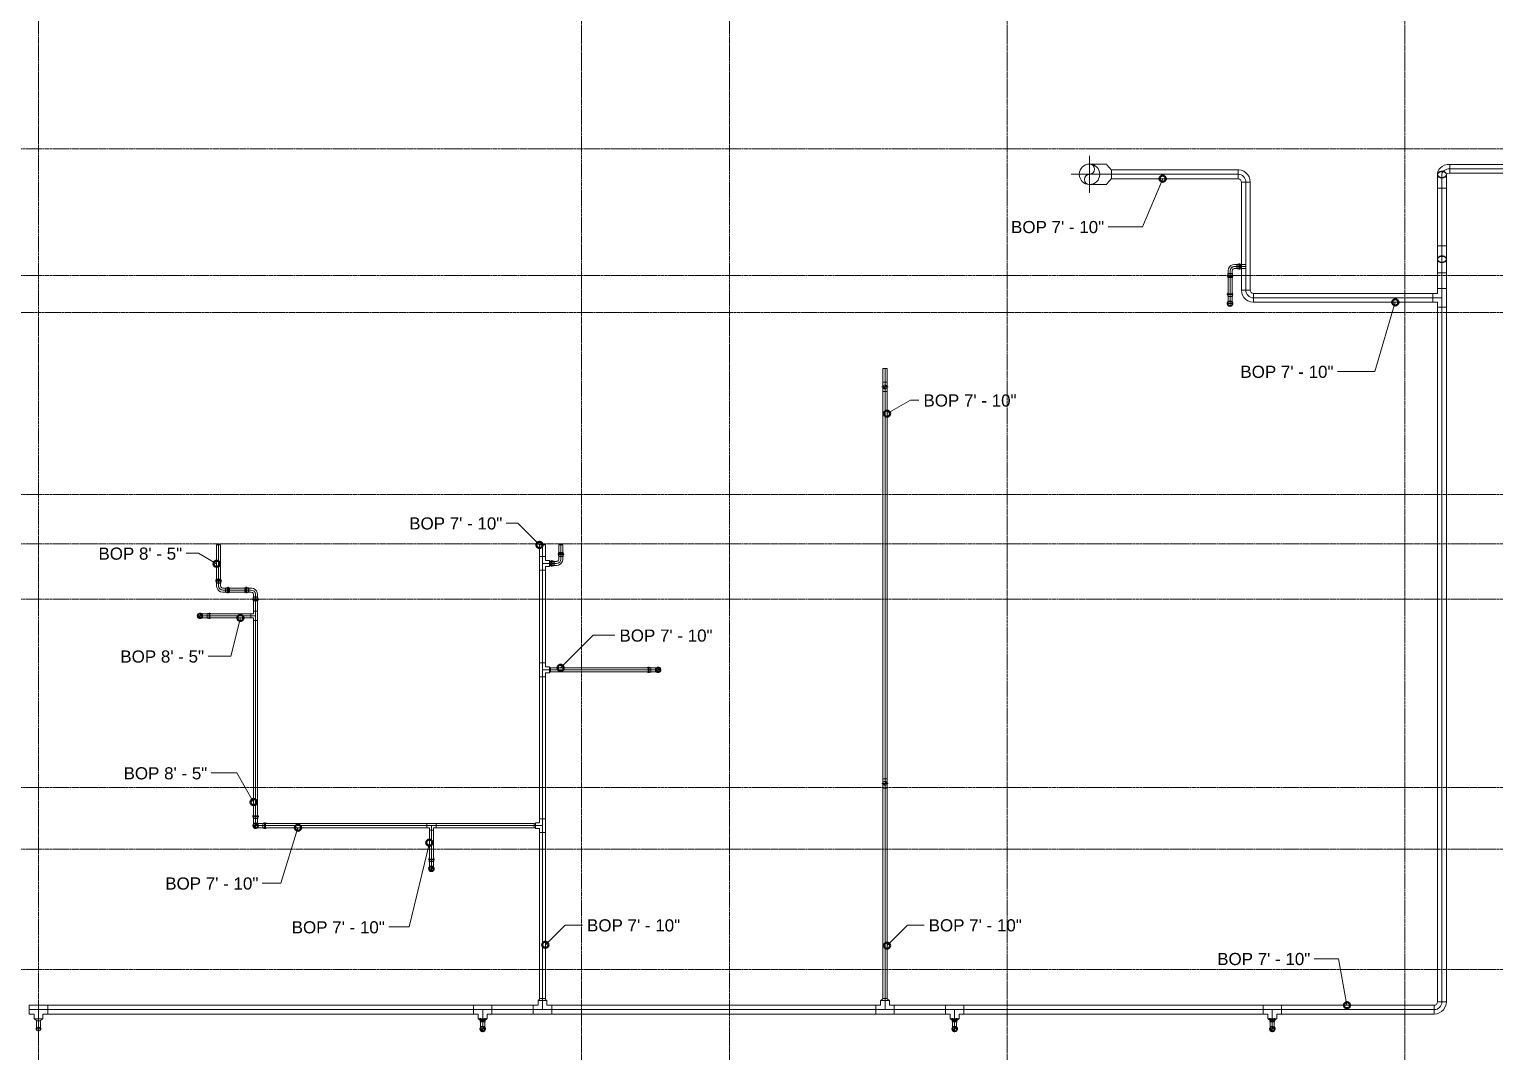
# Model space of a CAD drawing. Header units: inches. Extents: x -3679 to 241, y -496 to 1784.
# Drawn here: x -791 to -315.9, y 312.4 to 643.7 of the extents above; entities that cross this region are included whole.
import ezdxf

# ---------------------------------------------------------------- set-up
doc = ezdxf.new("R2010")
doc.units = ezdxf.units.IN
doc.header["$MEASUREMENT"] = 0
doc.linetypes.add('Grid Line', pattern=[0.875, 0.5, -0.125, 0.125, -0.125])
for name, color, linetype, lineweight in [('G-ANNO-DIMS', 251, 'Continuous', 9), ('P-PIPE', 1, 'Continuous', 9), ('P-PIPE-CNTR', 1, 'Continuous', 9), ('S-GRID', 8, 'Continuous', 9)]:
    doc.layers.add(name, color=color, linetype=linetype, lineweight=lineweight)
doc.styles.add('Arial', font='arial.ttf', dxfattribs={"height": 3.934132})

# ---------------------------------------------------------------- blocks, each defined once
blk = doc.blocks.new('Victaulic-VicPress316-Elbow 90-45deg Style P568_P571 - Standard-V1-FOURTH LEVEL')
at = {"layer": 'P-PIPE'}
for p, q in [((-3.18, 0.77), (-3.52, 0.77)), ((-3.52, 0.77), (-3.52, -0.77)), ((-3.52, -0.77), (-3.52, 0.77)), ((-2.22, 0.66), (-3.52, 0.66)), ((-3.52, -0.66), (-3.52, 0.66)), ((-3.52, 0.66), (-3.52, -0.66)), ((-3.18, -0.77), (-3.18, 0.77)), ((-3.18, 0.77), (-3.18, -0.77)), ((-2.44, 0.77), (-2.89, 0.77)), ((-2.89, -0.77), (-2.89, 0.77)), ((-2.89, 0.77), (-2.89, -0.77)), ((-1.39, 0.66), (-2.33, 0.66)), ((-2.33, 0), (-2.33, 0.66)), ((-2.33, 0.66), (-2.33, 0)), ((-2.22, -0.66), (-2.22, 0.66)), ((-2.22, 0.66), (-2.22, -0.66)), ((-0.77, 3.52), (-0.77, 3.18)), ((0.77, 3.52), (-0.77, 3.52)), ((-0.77, 3.52), (0.77, 3.52)), ((-0.77, 3.18), (0.77, 3.18)), ((0.77, 3.18), (-0.77, 3.18)), ((-0.77, 2.89), (-0.77, 2.44)), ((-0.77, 2.89), (0.77, 2.89)), ((0.77, 2.89), (-0.77, 2.89)), ((-0.66, 3.52), (-0.66, 2.22)), ((-0.66, 3.52), (0.66, 3.52)), ((0.66, 3.52), (-0.66, 3.52)), ((-0.66, 2.33), (-0.66, 1.39)), ((0, 2.33), (-0.66, 2.33)), ((-0.66, 2.33), (0, 2.33)), ((-0.66, 2.22), (0.66, 2.22)), ((0.66, 2.22), (-0.66, 2.22)), ((0, 2.33), (0.66, 2.33)), ((0.66, 2.33), (0, 2.33)), ((0, 1.39), (0, 2.33)), ((0.66, 2.22), (0.66, 3.52)), ((0.66, 1.39), (0.66, 2.33)), ((0.77, 3.18), (0.77, 3.52)), ((0.77, 2.44), (0.77, 2.89)), ((-3.52, -0.66), (-2.22, -0.66)), ((-3.52, -0.77), (-3.18, -0.77)), ((-2.89, -0.77), (-2.44, -0.77)), ((-2.33, 0), (-2.33, -0.66)), ((-2.33, -0.66), (-2.33, 0)), ((-1.39, 0), (-2.33, 0)), ((-2.33, -0.66), (-1.39, -0.66))]:
    blk.add_line(p, q, dxfattribs=at)
at = {"layer": 'P-PIPE', "flags": 128}
for points in [[(-3.18, 0.77), (-3.11, 0.89), (-2.98, 0.9), (-2.89, 0.79), (-2.89, 0.77)], [(-3.18, 0.77), (-3.18, 0.67), (-3.18, 0.42), (-3.18, 0.07), (-3.18, -0.3), (-3.18, -0.6), (-3.18, -0.75), (-3.18, -0.77)], [(-3.18, -0.77), (-3.18, -0.67), (-3.18, -0.42), (-3.18, -0.07), (-3.18, 0.3), (-3.18, 0.6), (-3.18, 0.75), (-3.18, 0.77)], [(-2.89, -0.77), (-2.89, -0.67), (-2.89, -0.42), (-2.89, -0.07), (-2.89, 0.3), (-2.89, 0.6), (-2.89, 0.75), (-2.89, 0.77)], [(-2.89, 0.77), (-2.89, 0.67), (-2.89, 0.42), (-2.89, 0.07), (-2.89, -0.3), (-2.89, -0.6), (-2.89, -0.75), (-2.89, -0.77)], [(-2.44, 0.77), (-2.24, 0.68), (-2.22, 0.66)], [(-0.66, 1.39), (-0.75, 1.04), (-1, 0.77), (-1.35, 0.66), (-1.39, 0.66)], [(-1.39, -0.66), (-0.78, -0.56), (-0.23, -0.29), (0.22, 0.13), (0.53, 0.67), (0.65, 1.27), (0.66, 1.39)], [(-0.77, 2.89), (-0.89, 2.96), (-0.9, 3.1), (-0.79, 3.18), (-0.77, 3.18)], [(0.77, 3.18), (0.67, 3.18), (0.42, 3.18), (0.07, 3.18), (-0.3, 3.18), (-0.6, 3.18), (-0.75, 3.18), (-0.77, 3.18)], [(-0.77, 3.18), (-0.67, 3.18), (-0.42, 3.18), (-0.07, 3.18), (0.3, 3.18), (0.6, 3.18), (0.75, 3.18), (0.77, 3.18)], [(-0.77, 2.89), (-0.67, 2.89), (-0.42, 2.89), (-0.07, 2.89), (0.3, 2.89), (0.6, 2.89), (0.75, 2.89), (0.77, 2.89)], [(0.77, 2.89), (0.67, 2.89), (0.42, 2.89), (0.07, 2.89), (-0.3, 2.89), (-0.6, 2.89), (-0.75, 2.89), (-0.77, 2.89)], [(-0.66, 2.22), (-0.77, 2.41), (-0.77, 2.44)], [(0.77, 2.44), (0.68, 2.24), (0.66, 2.22)], [(0.77, 3.18), (0.89, 3.11), (0.9, 2.98), (0.79, 2.89), (0.77, 2.89)], [(-2.89, -0.77), (-2.96, -0.89), (-3.1, -0.9), (-3.18, -0.79), (-3.18, -0.77)], [(-2.22, -0.66), (-2.41, -0.77), (-2.44, -0.77)]]:
    blk.add_lwpolyline(points, dxfattribs=at)
at = {"layer": 'P-PIPE'}
blk.add_arc((-1.39, 1.39), 1.39, 270, 0, dxfattribs=at)
blk = doc.blocks.new('Victaulic-VicPress316-Elbow 90-45deg Style P568_P571 - Standard-523083-FOURTH LEVEL')
at = {"layer": 'P-PIPE'}
for p, q in [((-3064.18, 1028.04), (-3064.52, 1028.04)), ((-3063.22, 1027.94), (-3064.52, 1027.94)), ((-3064.52, 1027.28), (-3064.52, 1027.28)), ((-3064.52, 1027.28), (-3064.52, 1027.28)), ((-3064.52, 1027.28), (-3064.52, 1027.28)), ((-3064.52, 1027.28), (-3064.52, 1027.28)), ((-3064.52, 1026.62), (-3063.22, 1026.62)), ((-3064.52, 1026.51), (-3064.18, 1026.51)), ((-3064.18, 1027.28), (-3064.18, 1027.28)), ((-3064.18, 1027.28), (-3064.18, 1027.28)), ((-3063.44, 1028.04), (-3063.89, 1028.04)), ((-3063.89, 1027.28), (-3063.89, 1027.28)), ((-3063.89, 1027.28), (-3063.89, 1027.28)), ((-3063.89, 1026.51), (-3063.44, 1026.51)), ((-3062.39, 1027.94), (-3063.33, 1027.94)), ((-3063.33, 1027.94), (-3063.33, 1027.28)), ((-3063.33, 1027.28), (-3063.33, 1027.94)), ((-3063.33, 1027.28), (-3063.33, 1026.62)), ((-3063.33, 1026.62), (-3063.33, 1027.28)), ((-3062.39, 1027.28), (-3063.33, 1027.28)), ((-3063.33, 1026.62), (-3062.39, 1026.62)), ((-3063.22, 1027.28), (-3063.22, 1027.28)), ((-3063.22, 1027.28), (-3063.22, 1027.28)), ((-3062.39, 1027.28), (-3061, 1027.28)), ((-3061, 1027.28), (-3061, 1027.28))]:
    blk.add_line(p, q, dxfattribs=at)
at = {"layer": 'P-PIPE', "flags": 128}
for points in [[(-3064.18, 1028.04), (-3064.11, 1028.17), (-3063.98, 1028.18), (-3063.89, 1028.07), (-3063.89, 1028.04)], [(-3064.18, 1028.04), (-3064.18, 1027.95), (-3064.18, 1027.7), (-3064.18, 1027.34), (-3064.18, 1027.28)], [(-3064.18, 1027.28), (-3064.18, 1027.64), (-3064.18, 1027.92), (-3064.18, 1028.04), (-3064.18, 1028.04)], [(-3064.18, 1026.51), (-3064.18, 1026.6), (-3064.18, 1026.86), (-3064.18, 1027.21), (-3064.18, 1027.28)], [(-3064.18, 1027.28), (-3064.18, 1026.91), (-3064.18, 1026.64), (-3064.18, 1026.51), (-3064.18, 1026.51)], [(-3063.89, 1026.51), (-3063.96, 1026.39), (-3064.1, 1026.38), (-3064.18, 1026.49), (-3064.18, 1026.51)], [(-3063.89, 1028.04), (-3063.89, 1027.95), (-3063.89, 1027.7), (-3063.89, 1027.34), (-3063.89, 1027.28)], [(-3063.89, 1027.28), (-3063.89, 1027.64), (-3063.89, 1027.92), (-3063.89, 1028.04), (-3063.89, 1028.04)], [(-3063.89, 1026.51), (-3063.89, 1026.6), (-3063.89, 1026.86), (-3063.89, 1027.21), (-3063.89, 1027.28)], [(-3063.89, 1027.28), (-3063.89, 1026.91), (-3063.89, 1026.64), (-3063.89, 1026.51), (-3063.89, 1026.51)], [(-3063.44, 1028.04), (-3063.24, 1027.96), (-3063.22, 1027.94)], [(-3063.22, 1026.62), (-3063.41, 1026.51), (-3063.44, 1026.51)], [(-3061, 1027.94), (-3061.09, 1027.94), (-3061.36, 1027.94), (-3061.76, 1027.94), (-3062.25, 1027.94), (-3062.39, 1027.94)], [(-3062.39, 1026.62), (-3061.89, 1026.62), (-3061.46, 1026.62), (-3061.15, 1026.62), (-3061.01, 1026.62), (-3061, 1026.62)], [(-3060.09, 1027.28), (-3060.18, 1027.68), (-3060.44, 1028), (-3060.81, 1028.17), (-3061.22, 1028.16), (-3061.58, 1027.98), (-3061.83, 1027.65), (-3061.91, 1027.28)], [(-3061.91, 1027.28), (-3061.82, 1026.88), (-3061.56, 1026.56), (-3061.19, 1026.39), (-3060.78, 1026.39), (-3060.42, 1026.58), (-3060.17, 1026.91), (-3060.09, 1027.28)], [(-3060.23, 1027.28), (-3060.33, 1027.64), (-3060.58, 1027.92), (-3060.93, 1028.04), (-3061.3, 1027.98), (-3061.6, 1027.75), (-3061.75, 1027.41), (-3061.77, 1027.28)], [(-3061.77, 1027.28), (-3061.67, 1026.91), (-3061.42, 1026.64), (-3061.07, 1026.51), (-3060.7, 1026.57), (-3060.4, 1026.8), (-3060.25, 1027.15), (-3060.23, 1027.28)]]:
    blk.add_lwpolyline(points, dxfattribs=at)
at = {"layer": 'P-PIPE'}
for radius, start, end in [(0.767, 0, 180), (0.766, 0, 180), (0.766, 0, 180), (0.766, 180, 0), (0.767, 180, 0), (0.767, 180, 0), (0.657, 0, 180), (0.657, 0, 180), (0.657, 90, 180), (0.658, 180, 0), (0.658, 180, 0), (0.657, 180, 270), (0.658, 0, 90), (0.658, 270, 0)]:
    blk.add_arc((-3061, 1027.28), radius, start, end, dxfattribs=at)
blk = doc.blocks.new('Victaulic-VicPress316-Elbow 90-45deg Style P568_P571 - Standard-V2-FOURTH LEVEL')
at = {"layer": 'P-PIPE'}
for p, q in [((-3203.05, 732.49), (-3203.05, 732.49)), ((-3203.05, 732.49), (-3203.05, 731.1)), ((-3203.81, 730.05), (-3203.81, 729.6)), ((-3203.81, 729.31), (-3203.81, 728.97)), ((-3203.7, 731.1), (-3203.7, 730.16)), ((-3203.7, 730.27), (-3203.7, 728.97)), ((-3203.05, 730.16), (-3203.7, 730.16)), ((-3203.7, 730.16), (-3203.05, 730.16)), ((-3203.05, 731.1), (-3203.05, 730.16)), ((-3203.05, 730.27), (-3203.05, 730.27)), ((-3203.05, 730.27), (-3203.05, 730.27)), ((-3202.39, 730.16), (-3203.05, 730.16)), ((-3203.05, 730.16), (-3202.39, 730.16)), ((-3203.05, 729.6), (-3203.05, 729.6)), ((-3203.05, 729.6), (-3203.05, 729.6)), ((-3203.05, 729.31), (-3203.05, 729.31)), ((-3203.05, 729.31), (-3203.05, 729.31)), ((-3203.05, 728.97), (-3203.05, 728.97)), ((-3203.05, 728.97), (-3203.05, 728.97)), ((-3203.05, 728.97), (-3203.05, 728.97)), ((-3203.05, 728.97), (-3203.05, 728.97)), ((-3202.39, 730.16), (-3202.39, 731.1)), ((-3202.39, 728.97), (-3202.39, 730.27)), ((-3202.28, 729.6), (-3202.28, 730.05)), ((-3202.28, 728.97), (-3202.28, 729.31))]:
    blk.add_line(p, q, dxfattribs=at)
at = {"layer": 'P-PIPE', "flags": 128}
for points in [[(-3203.05, 733.4), (-3203.45, 733.31), (-3203.76, 733.05), (-3203.94, 732.68), (-3203.93, 732.27), (-3203.75, 731.91), (-3203.42, 731.66), (-3203.05, 731.58)], [(-3203.05, 733.26), (-3203.41, 733.16), (-3203.69, 732.91), (-3203.81, 732.56), (-3203.75, 732.19), (-3203.52, 731.89), (-3203.18, 731.74), (-3203.05, 731.72)], [(-3203.7, 732.49), (-3203.7, 732.4), (-3203.7, 732.13), (-3203.7, 731.73), (-3203.7, 731.24), (-3203.7, 731.1)], [(-3203.05, 731.58), (-3202.65, 731.67), (-3202.33, 731.93), (-3202.15, 732.3), (-3202.16, 732.71), (-3202.35, 733.07), (-3202.67, 733.32), (-3203.05, 733.4)], [(-3203.05, 731.72), (-3202.68, 731.82), (-3202.41, 732.07), (-3202.28, 732.42), (-3202.34, 732.79), (-3202.57, 733.09), (-3202.91, 733.24), (-3203.05, 733.26)], [(-3202.39, 731.1), (-3202.39, 731.6), (-3202.39, 732.03), (-3202.39, 732.34), (-3202.39, 732.48), (-3202.39, 732.49)], [(-3203.81, 729.31), (-3203.93, 729.38), (-3203.94, 729.51), (-3203.83, 729.6), (-3203.81, 729.6)], [(-3203.81, 730.05), (-3203.72, 730.25), (-3203.7, 730.27)], [(-3203.81, 729.6), (-3203.72, 729.6), (-3203.47, 729.6), (-3203.11, 729.6), (-3203.05, 729.6)], [(-3203.05, 729.6), (-3203.41, 729.6), (-3203.69, 729.6), (-3203.81, 729.6), (-3203.81, 729.6)], [(-3203.81, 729.31), (-3203.72, 729.31), (-3203.47, 729.31), (-3203.11, 729.31), (-3203.05, 729.31)], [(-3203.05, 729.31), (-3203.41, 729.31), (-3203.69, 729.31), (-3203.81, 729.31), (-3203.81, 729.31)], [(-3202.28, 729.6), (-3202.37, 729.6), (-3202.62, 729.6), (-3202.98, 729.6), (-3203.05, 729.6)], [(-3203.05, 729.6), (-3202.68, 729.6), (-3202.41, 729.6), (-3202.28, 729.6), (-3202.28, 729.6)], [(-3202.28, 729.31), (-3202.37, 729.31), (-3202.62, 729.31), (-3202.98, 729.31), (-3203.05, 729.31)], [(-3203.05, 729.31), (-3202.68, 729.31), (-3202.41, 729.31), (-3202.28, 729.31), (-3202.28, 729.31)], [(-3202.39, 730.27), (-3202.28, 730.08), (-3202.28, 730.05)], [(-3202.28, 729.6), (-3202.16, 729.53), (-3202.15, 729.39), (-3202.26, 729.31), (-3202.28, 729.31)]]:
    blk.add_lwpolyline(points, dxfattribs=at)
at = {"layer": 'P-PIPE'}
for radius, start, end in [(0.767, 90, 270), (0.767, 90, 270), (0.767, 90, 270), (0.658, 90, 270), (0.658, 90, 270), (0.658, 90, 180), (0.658, 180, 270), (0.766, 270, 90), (0.766, 270, 90), (0.766, 270, 90), (0.658, 270, 90), (0.657, 270, 90), (0.658, 0, 90), (0.658, 270, 0)]:
    blk.add_arc((-3203.05, 732.49), radius, start, end, dxfattribs=at)
blk = doc.blocks.new('Elbow - Welded - Generic - Standard-1127339-FOURTH LEVEL')
at = {"layer": 'P-PIPE'}
for p, q in [((-2.52, -1.44), (-2.52, 1.44)), ((-2.52, 1.44), (-2.52, -1.44)), ((1.44, 2.52), (-1.44, 2.52)), ((-1.44, 2.52), (1.44, 2.52))]:
    blk.add_line(p, q, dxfattribs=at)
at = {"layer": 'P-PIPE', "flags": 128}
for points in [[(-1.44, 2.52), (-1.53, 2.08), (-1.79, 1.72), (-2.18, 1.49), (-2.52, 1.44)], [(-2.52, -1.44), (-1.67, -1.34), (-0.85, -1.07), (-0.12, -0.62), (0.51, -0.03), (0.99, 0.68), (1.3, 1.48), (1.43, 2.33), (1.44, 2.52)]]:
    blk.add_lwpolyline(points, dxfattribs=at)
blk = doc.blocks.new('Elbow - Welded - Generic - Standard-1134765-FOURTH LEVEL')
at = {"layer": 'P-PIPE'}
blk.add_line((-333, 592.27), (-333, 592.27), dxfattribs=at)
blk.add_line((-333, 592.27), (-333, 592.27), dxfattribs=at)
at = {"layer": 'P-PIPE', "flags": 128}
for points in [[(-334.44, 592.27), (-334.44, 593.33), (-334.44, 594.36), (-334.44, 595.33), (-334.44, 596.2), (-334.44, 596.57)], [(-331.56, 596.57), (-331.56, 595.75), (-331.56, 594.83), (-331.56, 593.82), (-331.56, 592.77), (-331.56, 592.27)]]:
    blk.add_lwpolyline(points, dxfattribs=at)
at = {"layer": 'P-PIPE'}
for start_param, end_param in [(1.570796, 4.712389), (4.712389, 7.853982)]:
    blk.add_ellipse((-333, 596.57), major_axis=(1.44, 0), ratio=0.707107, start_param=start_param, end_param=end_param, dxfattribs=at)
blk = doc.blocks.new('Elbow - Welded - Generic - Standard-V13-FOURTH LEVEL')
at = {"layer": 'P-PIPE'}
for p, q in [((-330.48, 599.54), (-330.48, 597.51)), ((-330.48, 597.51), (-330.48, 599.54))]:
    blk.add_line(p, q, dxfattribs=at)
at = {"layer": 'P-PIPE', "flags": 128}
for points in [[(-330.48, 599.96), (-331.34, 599.89), (-332.16, 599.66), (-332.89, 599.31), (-333.51, 598.83), (-333.98, 598.27), (-334.29, 597.63), (-334.43, 596.94), (-334.44, 596.74)], [(-331.57, 596.69), (-331.53, 596.75), (-331.35, 596.88), (-331.04, 597.01), (-330.62, 597.08), (-330.48, 597.09)], [(-331.56, 596.74), (-331.57, 596.69), (-331.57, 596.69)]]:
    blk.add_lwpolyline(points, dxfattribs=at)
at = {"layer": 'P-PIPE'}
for start_param, end_param in [(0, 3.141593), (3.141593, 6.283185)]:
    blk.add_ellipse((-333, 596.74), major_axis=(1.44, 0), ratio=0.707107, start_param=start_param, end_param=end_param, dxfattribs=at)

msp = doc.modelspace()

# ---------------------------------------------------------------- linework, layer by layer
at = {"layer": 'G-ANNO-DIMS'}
for p, q in [((-423.52, 595.31), (-430.12, 579.75)), ((-430.12, 579.75), (-441.24, 579.75)), ((-348.11, 555.26), (-354.71, 532.84)), ((-354.71, 532.84), (-366.88, 532.84)), ((-512.91, 519.17), (-505.32, 523.55)), ((-505.32, 523.55), (-502.59, 523.55)), ((-632.63, 483.69), (-636.36, 483.69)), ((-625.58, 476.64), (-632.63, 483.69)), ((-736.17, 473.9), (-740.15, 473.9)), ((-730.28, 470.5), (-736.17, 473.9)), ((-722.54, 452.98), (-725.69, 440.55)), ((-618.75, 436.79), (-608.21, 447.34)), ((-608.21, 447.34), (-601.15, 447.34)), ((-725.69, 440.55), (-733.05, 440.55)), ((-723.74, 402.71), (-732, 402.71)), ((-718.28, 393.25), (-723.74, 402.71)), ((-703.89, 384.98), (-709.4, 366.98)), ((-661.28, 380.11), (-667.89, 352.79)), ((-709.4, 366.98), (-715.45, 366.98)), ((-667.89, 352.79), (-674.46, 352.79)), ((-623.68, 347.01), (-617.27, 353.41)), ((-617.27, 353.41), (-611.66, 353.41)), ((-512.91, 346.78), (-506.25, 353.43)), ((-506.25, 353.43), (-500.9, 353.43)), ((-366.54, 342.51), (-374.4, 342.51)), ((-363.82, 327.44), (-366.54, 342.51))]:
    msp.add_line(p, q, dxfattribs=at)
at = {"layer": 'G-ANNO-DIMS', "lineweight": 50}
for centre in [(-423.52, 595.31), (-348.11, 555.26), (-512.91, 519.17), (-625.58, 476.64), (-730.28, 470.5), (-722.54, 452.98), (-618.75, 436.79), (-718.28, 393.25), (-703.89, 384.98), (-661.28, 380.11), (-623.68, 347.01), (-512.91, 346.78), (-363.82, 327.44)]:
    msp.add_circle(centre, 1, dxfattribs=at)
at = {"layer": 'P-PIPE'}
for p, q in [((-441.62, 600.06), (-447.25, 600.06)), ((-440.09, 598.06), (-441.62, 599.81)), ((-281.52, 599.96), (-330.48, 599.96)), ((-330.48, 599.96), (-330.48, 597.09)), ((-441.62, 593.69), (-440.09, 595.44)), ((-399.09, 598.19), (-440.09, 598.19)), ((-440.09, 595.31), (-440.09, 598.19)), ((-440.09, 595.31), (-399.09, 595.31)), ((-399.09, 595.31), (-399.09, 598.19)), ((-398.01, 594.23), (-398.01, 559.22)), ((-398.01, 594.23), (-395.14, 594.23)), ((-395.14, 559.22), (-395.14, 594.23)), ((-334.44, 596.74), (-334.44, 596.57)), ((-331.56, 596.57), (-331.56, 596.74)), ((-330.48, 597.09), (-281.52, 597.09)), ((-447.25, 593.44), (-441.62, 593.44)), ((-334.44, 592.27), (-334.44, 573.6)), ((-331.56, 592.27), (-334.44, 592.27)), ((-331.56, 573.6), (-331.56, 592.27)), ((-331.56, 573.6), (-334.44, 573.6)), ((-396.57, 567.51), (-399.36, 567.51)), ((-399.36, 566.19), (-399.36, 567.51)), ((-399.36, 566.19), (-396.57, 566.19)), ((-334.44, 569.3), (-334.44, 569.13)), ((-331.56, 569.13), (-331.56, 569.3)), ((-402.34, 564.52), (-402.34, 557.18)), ((-401.03, 564.52), (-402.34, 564.52)), ((-401.03, 557.18), (-401.03, 564.52)), ((-334.44, 564.83), (-334.44, 559.69)), ((-331.56, 564.83), (-334.44, 564.83)), ((-331.56, 559.69), (-331.56, 564.83)), ((-401.03, 557.18), (-402.34, 557.18)), ((-398.01, 559.22), (-395.14, 559.22)), ((-335.99, 558.13), (-394.06, 558.13)), ((-394.06, 555.26), (-394.06, 558.13)), ((-335.99, 555.26), (-335.99, 558.13)), ((-334.44, 558.13), (-335.99, 558.13)), ((-335.99, 558.13), (-335.99, 555.26)), ((-335.99, 555.26), (-335.99, 558.13)), ((-334.44, 559.69), (-334.44, 558.13)), ((-334.44, 559.69), (-331.56, 559.69)), ((-331.56, 559.69), (-334.44, 559.69)), ((-331.56, 559.69), (-334.44, 559.69)), ((-331.56, 553.7), (-331.56, 559.69)), ((-394.06, 555.26), (-335.99, 555.26)), ((-335.99, 555.26), (-334.44, 555.26)), ((-334.44, 555.26), (-334.44, 553.7)), ((-334.44, 553.7), (-331.56, 553.7)), ((-331.56, 553.7), (-334.44, 553.7)), ((-334.44, 553.7), (-334.44, 328.52)), ((-331.56, 553.7), (-334.44, 553.7)), ((-331.56, 328.52), (-331.56, 553.7)), ((-514.22, 533.84), (-514.22, 529.34)), ((-514.22, 533.84), (-512.91, 533.84)), ((-512.91, 529.34), (-512.91, 533.84)), ((-514.22, 529.34), (-514.22, 526.35)), ((-514.22, 529.34), (-512.91, 529.34)), ((-512.91, 526.35), (-512.91, 529.34)), ((-514.22, 526.35), (-514.22, 400.82)), ((-514.22, 526.35), (-512.91, 526.35)), ((-512.91, 400.82), (-512.91, 526.35)), ((-730.28, 476.64), (-730.28, 464.33)), ((-728.97, 476.64), (-730.28, 476.64)), ((-728.97, 464.33), (-728.97, 476.64)), ((-625.58, 476.64), (-625.58, 472.88)), ((-623.68, 476.64), (-625.58, 476.64)), ((-623.68, 472.88), (-623.68, 476.64)), ((-619.28, 476.64), (-619.28, 472.97)), ((-617.97, 476.64), (-619.28, 476.64)), ((-617.97, 472.97), (-617.97, 476.64)), ((-625.58, 472.88), (-625.58, 468.39)), ((-623.67, 472.88), (-625.58, 472.88)), ((-625.58, 472.88), (-623.67, 472.88)), ((-623.68, 472.88), (-625.58, 472.88)), ((-623.67, 471.59), (-623.67, 472.88)), ((-622.38, 471.59), (-623.67, 471.59)), ((-622.38, 471.59), (-622.38, 469.68)), ((-622.38, 469.68), (-622.38, 471.59)), ((-621.97, 471.2), (-622.38, 471.45)), ((-620.95, 471.29), (-621.97, 471.29)), ((-621.97, 471.29), (-621.97, 469.98)), ((-620.95, 471.29), (-620.95, 469.98)), ((-617.97, 472.97), (-619.28, 472.97)), ((-623.67, 468.39), (-625.58, 468.39)), ((-625.58, 468.39), (-623.67, 468.39)), ((-625.58, 468.39), (-625.58, 438.38)), ((-623.68, 468.39), (-625.58, 468.39)), ((-623.67, 468.39), (-623.67, 469.68)), ((-623.67, 469.68), (-622.38, 469.68)), ((-623.68, 438.38), (-623.68, 468.39)), ((-622.38, 469.82), (-621.97, 470.07)), ((-621.97, 469.98), (-620.95, 469.98)), ((-728.97, 464.33), (-730.28, 464.33)), ((-719.95, 462.66), (-727.3, 462.66)), ((-727.3, 461.35), (-727.3, 462.66)), ((-727.3, 461.35), (-719.95, 461.35)), ((-719.95, 461.35), (-719.95, 462.66)), ((-718.28, 459.67), (-718.28, 455.13)), ((-718.28, 459.67), (-716.97, 459.67)), ((-716.97, 455.13), (-716.97, 459.67)), ((-719.12, 454.29), (-733.3, 454.29)), ((-733.3, 452.98), (-733.3, 454.29)), ((-733.3, 452.98), (-719.12, 452.98)), ((-719.12, 452.98), (-719.12, 454.29)), ((-718.28, 454.29), (-719.12, 454.29)), ((-719.12, 452.98), (-719.12, 454.29)), ((-719.12, 454.29), (-719.12, 452.98)), ((-719.12, 452.98), (-718.28, 452.98)), ((-718.28, 455.13), (-718.28, 454.29)), ((-718.28, 455.13), (-716.97, 455.13)), ((-716.97, 455.13), (-718.28, 455.13)), ((-718.28, 455.13), (-716.97, 455.13)), ((-718.28, 452.98), (-718.28, 452.14)), ((-718.28, 452.14), (-718.28, 387.97)), ((-718.28, 452.14), (-716.97, 452.14)), ((-718.28, 452.14), (-716.97, 452.14)), ((-716.97, 452.14), (-718.28, 452.14)), ((-716.97, 452.14), (-716.97, 455.13)), ((-716.97, 387.97), (-716.97, 452.14)), ((-625.58, 438.38), (-625.58, 433.89)), ((-623.67, 438.38), (-625.58, 438.38)), ((-625.58, 438.38), (-623.67, 438.38)), ((-623.68, 438.38), (-625.58, 438.38)), ((-623.67, 437.09), (-623.67, 438.38)), ((-623.67, 433.89), (-625.58, 433.89)), ((-625.58, 433.89), (-623.67, 433.89)), ((-625.58, 433.89), (-625.58, 387.88)), ((-623.68, 433.89), (-625.58, 433.89)), ((-623.68, 387.88), (-623.68, 433.89)), ((-622.38, 437.09), (-623.67, 437.09)), ((-623.67, 433.89), (-623.67, 435.18)), ((-623.67, 435.18), (-622.38, 435.18)), ((-622.38, 437.09), (-622.38, 435.18)), ((-622.38, 435.18), (-622.38, 437.09)), ((-621.97, 436.7), (-622.38, 436.95)), ((-622.38, 435.32), (-621.97, 435.57)), ((-589.45, 436.79), (-621.97, 436.79)), ((-621.97, 435.48), (-621.97, 436.79)), ((-621.97, 435.48), (-589.45, 435.48)), ((-589.45, 435.48), (-589.45, 436.79)), ((-514.22, 400.82), (-514.22, 397.83)), ((-514.22, 400.82), (-512.91, 400.82)), ((-512.91, 397.83), (-512.91, 400.82)), ((-514.22, 397.83), (-514.22, 329.65)), ((-514.22, 397.83), (-512.91, 397.83)), ((-512.91, 329.65), (-512.91, 397.83)), ((-718.28, 387.97), (-716.97, 387.97)), ((-662.12, 386.29), (-715.3, 386.29)), ((-715.3, 384.98), (-715.3, 386.29)), ((-715.3, 384.98), (-662.12, 384.98)), ((-659.13, 386.29), (-662.12, 386.29)), ((-662.12, 384.98), (-662.12, 386.29)), ((-662.12, 386.29), (-662.12, 384.98)), ((-662.12, 384.98), (-662.12, 386.29)), ((-662.12, 384.98), (-661.28, 384.98)), ((-661.28, 384.98), (-661.28, 384.14)), ((-659.97, 384.98), (-659.13, 384.98)), ((-659.97, 384.14), (-659.97, 384.98)), ((-627.28, 386.29), (-659.13, 386.29)), ((-659.13, 384.98), (-659.13, 386.29)), ((-659.13, 384.98), (-659.13, 386.29)), ((-659.13, 386.29), (-659.13, 384.98)), ((-659.13, 384.98), (-627.28, 384.98)), ((-626.87, 386.45), (-627.28, 386.2)), ((-627.28, 384.98), (-627.28, 386.29)), ((-627.28, 385.07), (-626.87, 384.82)), ((-625.58, 386.59), (-626.87, 386.59)), ((-626.87, 386.59), (-626.87, 384.68)), ((-626.87, 384.68), (-626.87, 386.59)), ((-625.58, 387.88), (-625.58, 386.59)), ((-625.58, 387.88), (-623.67, 387.88)), ((-623.67, 387.88), (-625.58, 387.88)), ((-623.68, 387.88), (-625.58, 387.88)), ((-623.67, 383.39), (-623.67, 387.88)), ((-661.28, 384.14), (-661.28, 373.97)), ((-659.97, 384.14), (-661.28, 384.14)), ((-659.97, 384.14), (-661.28, 384.14)), ((-661.28, 384.14), (-659.97, 384.14)), ((-659.97, 373.97), (-659.97, 384.14)), ((-626.87, 384.68), (-625.58, 384.68)), ((-625.58, 384.68), (-625.58, 383.39)), ((-625.58, 383.39), (-623.67, 383.39)), ((-623.67, 383.39), (-625.58, 383.39)), ((-625.58, 383.39), (-625.58, 329.65)), ((-623.68, 383.39), (-625.58, 383.39)), ((-623.68, 329.65), (-623.68, 383.39)), ((-659.97, 373.97), (-661.28, 373.97)), ((-626.06, 328.99), (-626.06, 327.44)), ((-623.19, 328.99), (-626.06, 328.99)), ((-626.06, 328.99), (-623.19, 328.99)), ((-625.44, 329.65), (-625.94, 328.99)), ((-623.68, 329.65), (-625.58, 329.65)), ((-623.31, 328.99), (-623.81, 329.65)), ((-623.19, 327.44), (-623.19, 328.99)), ((-515, 328.99), (-515, 327.44)), ((-512.13, 328.99), (-515, 328.99)), ((-515, 328.99), (-512.13, 328.99)), ((-514.12, 329.65), (-514.88, 328.99)), ((-514.22, 329.65), (-512.91, 329.65)), ((-512.25, 328.99), (-513, 329.65)), ((-512.13, 327.44), (-512.13, 328.99)), ((-331.56, 328.52), (-334.44, 328.52)), ((-785.01, 327.44), (-790.99, 327.44)), ((-790.99, 324.56), (-790.99, 327.44)), ((-790.99, 327.44), (-790.99, 324.56)), ((-790.99, 324.56), (-789.44, 324.56)), ((-789.44, 324.56), (-789.44, 323.01)), ((-786.56, 324.56), (-785.01, 324.56)), ((-786.56, 323.01), (-786.56, 324.56)), ((-646.99, 327.44), (-785.01, 327.44)), ((-785.01, 324.56), (-785.01, 327.44)), ((-785.01, 324.56), (-785.01, 327.44)), ((-785.01, 327.44), (-785.01, 324.56)), ((-785.01, 324.56), (-646.99, 324.56)), ((-641.01, 327.44), (-646.99, 327.44)), ((-646.99, 324.56), (-646.99, 327.44)), ((-646.99, 327.44), (-646.99, 324.56)), ((-646.99, 324.56), (-646.99, 327.44)), ((-646.99, 324.56), (-645.44, 324.56)), ((-645.44, 324.56), (-645.44, 323.01)), ((-642.56, 324.56), (-641.01, 324.56)), ((-642.56, 323.01), (-642.56, 324.56)), ((-627.62, 327.44), (-641.01, 327.44)), ((-641.01, 324.56), (-641.01, 327.44)), ((-641.01, 324.56), (-641.01, 327.44)), ((-641.01, 327.44), (-641.01, 324.56)), ((-641.01, 324.56), (-627.62, 324.56)), ((-626.06, 327.44), (-627.62, 327.44)), ((-627.62, 327.44), (-627.62, 324.56)), ((-627.62, 324.56), (-627.62, 327.44)), ((-627.62, 324.56), (-627.62, 327.44)), ((-627.62, 324.56), (-621.63, 324.56)), ((-621.63, 327.44), (-623.19, 327.44)), ((-516.55, 327.44), (-621.63, 327.44)), ((-621.63, 324.56), (-621.63, 327.44)), ((-621.63, 327.44), (-621.63, 324.56)), ((-621.63, 324.56), (-621.63, 327.44)), ((-621.63, 324.56), (-516.55, 324.56)), ((-515, 327.44), (-516.55, 327.44)), ((-516.55, 327.44), (-516.55, 324.56)), ((-516.55, 324.56), (-516.55, 327.44)), ((-516.55, 324.56), (-516.55, 327.44)), ((-516.55, 324.56), (-510.57, 324.56)), ((-510.57, 327.44), (-512.13, 327.44)), ((-493.98, 327.44), (-510.57, 327.44)), ((-510.57, 324.56), (-510.57, 327.44)), ((-510.57, 327.44), (-510.57, 324.56)), ((-510.57, 324.56), (-510.57, 327.44)), ((-510.57, 324.56), (-493.98, 324.56)), ((-488, 327.44), (-493.98, 327.44)), ((-493.98, 324.56), (-493.98, 327.44)), ((-493.98, 327.44), (-493.98, 324.56)), ((-493.98, 324.56), (-493.98, 327.44)), ((-493.98, 324.56), (-492.43, 324.56)), ((-492.43, 324.56), (-492.43, 323.01)), ((-489.56, 324.56), (-488, 324.56)), ((-489.56, 323.01), (-489.56, 324.56)), ((-488, 324.56), (-488, 327.44)), ((-488, 327.44), (-488, 324.56)), ((-390.99, 327.44), (-488, 327.44)), ((-488, 324.56), (-488, 327.44)), ((-488, 324.56), (-390.99, 324.56)), ((-385.01, 327.44), (-390.99, 327.44)), ((-390.99, 324.56), (-390.99, 327.44)), ((-390.99, 327.44), (-390.99, 324.56)), ((-390.99, 324.56), (-390.99, 327.44)), ((-390.99, 324.56), (-389.44, 324.56)), ((-389.44, 324.56), (-389.44, 323.01)), ((-386.56, 324.56), (-385.01, 324.56)), ((-386.56, 323.01), (-386.56, 324.56)), ((-335.52, 327.44), (-385.01, 327.44)), ((-385.01, 324.56), (-385.01, 327.44)), ((-385.01, 324.56), (-385.01, 327.44)), ((-385.01, 327.44), (-385.01, 324.56)), ((-385.01, 324.56), (-335.52, 324.56)), ((-335.52, 324.56), (-335.52, 327.44)), ((-786.56, 323.01), (-789.44, 323.01)), ((-789.44, 323.01), (-786.56, 323.01)), ((-789.31, 323.01), (-788.56, 322.35)), ((-788.66, 322.35), (-788.66, 319.74)), ((-788.66, 322.35), (-787.34, 322.35)), ((-788.66, 319.74), (-787.34, 319.74)), ((-787.44, 322.35), (-786.69, 323.01)), ((-787.34, 319.74), (-787.34, 322.35)), ((-642.56, 323.01), (-645.44, 323.01)), ((-645.44, 323.01), (-642.56, 323.01)), ((-645.31, 323.01), (-644.56, 322.35)), ((-644.66, 322.35), (-644.66, 322.07)), ((-643.34, 322.35), (-644.66, 322.35)), ((-643.34, 322.07), (-644.66, 322.07)), ((-643.44, 322.35), (-642.69, 323.01)), ((-643.34, 322.07), (-643.34, 322.35)), ((-489.56, 323.01), (-492.43, 323.01)), ((-492.43, 323.01), (-489.56, 323.01)), ((-492.3, 323.01), (-491.55, 322.35)), ((-491.65, 322.35), (-491.65, 322.07)), ((-490.33, 322.35), (-491.65, 322.35)), ((-490.33, 322.07), (-491.65, 322.07)), ((-490.43, 322.35), (-489.68, 323.01)), ((-490.33, 322.07), (-490.33, 322.35)), ((-386.56, 323.01), (-389.44, 323.01)), ((-389.44, 323.01), (-386.56, 323.01)), ((-389.31, 323.01), (-388.56, 322.35)), ((-388.66, 322.35), (-388.66, 322.07)), ((-387.34, 322.35), (-388.66, 322.35)), ((-387.34, 322.07), (-388.66, 322.07)), ((-387.44, 322.35), (-386.69, 323.01)), ((-387.34, 322.07), (-387.34, 322.35))]:
    msp.add_line(p, q, dxfattribs=at)
for centre, radius, start, end in [((-447.25, 596.75), 3.31, 0, 180), ((-447.25, 596.75), 3.31, 0, 180), ((-447.25, 596.75), 3.31, 0, 180), ((-447.25, 596.75), 3.31, 0, 180), ((-447.25, 596.75), 3.31, 0, 180), ((-447.25, 596.75), 3.31, 0, 180), ((-447.25, 596.75), 3.31, 0, 180), ((-447.25, 598.41), 1.66, 270, 90), ((-447.25, 598.41), 1.66, 270, 90), ((-447.25, 596.75), 3.31, 180, 0), ((-447.25, 596.75), 3.31, 180, 0), ((-447.25, 596.75), 3.31, 180, 0), ((-447.25, 596.75), 3.31, 180, 0), ((-447.25, 596.75), 3.31, 180, 0), ((-447.25, 596.75), 3.31, 180, 0), ((-447.25, 596.75), 3.31, 180, 0), ((-447.25, 595.09), 1.66, 90, 270), ((-447.25, 595.09), 1.66, 90, 270), ((-401.69, 554.85), 0.658, 0, 180), ((-401.69, 554.85), 0.657, 180, 0), ((-513.56, 527.84), 0.658, 0, 180), ((-513.56, 527.84), 0.657, 90, 270), ((-513.56, 527.84), 0.658, 180, 0), ((-513.56, 527.51), 0.329, 90, 270), ((-513.56, 528.17), 0.329, 270, 90), ((-513.56, 527.84), 0.657, 270, 90), ((-735.62, 453.64), 0.657, 0, 180), ((-735.62, 453.64), 0.658, 180, 0), ((-735.62, 453.31), 0.329, 90, 270), ((-735.62, 453.96), 0.329, 270, 90), ((-587.12, 436.14), 0.657, 0, 180), ((-587.12, 436.14), 0.658, 180, 0), ((-587.12, 435.81), 0.329, 90, 270), ((-587.12, 436.46), 0.329, 270, 90), ((-513.56, 399.32), 0.658, 0, 180), ((-513.56, 399.32), 0.657, 90, 270), ((-513.56, 399.32), 0.658, 180, 0), ((-513.56, 398.99), 0.329, 90, 270), ((-513.56, 399.65), 0.329, 270, 90), ((-513.56, 399.32), 0.657, 270, 90), ((-717.63, 385.64), 0.657, 0, 180), ((-717.63, 385.64), 0.658, 180, 0), ((-717.63, 385.31), 0.329, 90, 270), ((-717.63, 385.96), 0.329, 270, 90), ((-660.62, 371.64), 0.658, 0, 180), ((-660.62, 371.64), 0.658, 180, 0), ((-660.62, 371.31), 0.329, 90, 270), ((-660.62, 371.96), 0.329, 270, 90), ((-788, 319.74), 0.658, 0, 180), ((-788, 319.74), 0.658, 180, 0), ((-644, 319.74), 0.657, 0, 180), ((-644, 319.74), 0.658, 180, 0), ((-644, 319.41), 0.329, 90, 270), ((-644, 320.07), 0.329, 270, 90), ((-490.99, 319.74), 0.658, 0, 180), ((-490.99, 319.74), 0.657, 180, 0), ((-490.99, 319.41), 0.329, 90, 270), ((-490.99, 320.07), 0.329, 270, 90), ((-388, 319.74), 0.657, 0, 180), ((-388, 319.74), 0.658, 180, 0), ((-388, 319.41), 0.329, 90, 270), ((-388, 320.07), 0.329, 270, 90)]:
    msp.add_arc(centre, radius, start, end, dxfattribs=at)
for centre, start_param, end_param in [((-333, 596.74), 1.570796, 3.141593), ((-333, 596.57), 1.570796, 3.141593), ((-333, 596.74), 3.141593, 4.712389), ((-333, 596.57), 3.141593, 4.712389), ((-333, 596.74), 0, 1.570796), ((-333, 596.57), 0, 1.570796), ((-333, 596.74), 4.712389, 6.283185), ((-333, 596.57), 4.712389, 6.283185), ((-333, 569.3), 1.570796, 3.141593), ((-333, 569.13), 1.570796, 3.141593), ((-333, 569.3), 0, 1.570796), ((-333, 569.13), 0, 1.570796), ((-333, 569.3), 3.141593, 4.712389), ((-333, 569.13), 3.141593, 4.712389), ((-333, 569.3), 4.712389, 6.283185), ((-333, 569.13), 4.712389, 6.283185)]:
    msp.add_ellipse(centre, major_axis=(1.44, 0), ratio=0.707107, start_param=start_param, end_param=end_param, dxfattribs=at)
at = {"layer": 'P-PIPE-CNTR'}
for p, q in [((-447.25, 590.75), (-447.25, 602.75)), ((-447.25, 590.75), (-447.25, 602.75)), ((-447.25, 590.75), (-447.25, 602.75)), ((-447.25, 590.75), (-447.25, 602.75)), ((-447.25, 590.75), (-447.25, 602.75)), ((-453.25, 596.75), (-441.25, 596.75)), ((-453.25, 596.75), (-441.25, 596.75)), ((-453.25, 596.75), (-441.25, 596.75)), ((-453.25, 596.75), (-441.25, 596.75)), ((-453.25, 596.75), (-441.25, 596.75)), ((-447.25, 596.75), (-447.25, 596.75)), ((-447.25, 596.75), (-447.25, 596.75)), ((-441.62, 596.75), (-447.25, 596.75)), ((-447.25, 596.75), (-447.25, 596.75)), ((-441.62, 596.75), (-440.09, 596.75)), ((-440.09, 596.75), (-399.09, 596.75)), ((-440.09, 596.75), (-399.09, 596.75)), ((-396.57, 594.23), (-396.57, 559.22)), ((-396.57, 594.23), (-396.57, 559.22)), ((-333, 596.57), (-333, 596.74)), ((-333, 596.57), (-333, 596.74)), ((-333, 592.27), (-333, 596.57)), ((-281.52, 598.52), (-330.48, 598.52)), ((-281.52, 598.52), (-330.48, 598.52)), ((-333, 573.6), (-333, 592.27)), ((-333, 573.6), (-333, 592.27)), ((-333, 573.6), (-333, 569.3)), ((-401.69, 565.46), (-401.69, 564.52)), ((-401.69, 565.46), (-401.69, 563.33)), ((-399.36, 566.85), (-400.29, 566.85)), ((-399.36, 566.85), (-396.57, 566.85)), ((-399.36, 566.85), (-396.57, 566.85)), ((-333, 569.13), (-333, 569.3)), ((-333, 569.13), (-333, 569.3)), ((-333, 564.83), (-333, 569.13)), ((-401.69, 557.18), (-401.69, 564.52)), ((-401.69, 557.18), (-401.69, 564.52)), ((-333, 559.69), (-333, 564.83)), ((-333, 559.69), (-333, 564.83)), ((-401.69, 557.18), (-401.69, 556.24)), ((-401.69, 556.24), (-401.69, 554.85)), ((-394.06, 556.7), (-335.99, 556.7)), ((-394.06, 556.7), (-335.99, 556.7)), ((-335.99, 556.7), (-333, 556.7)), ((-333, 559.69), (-333, 553.7)), ((-402.69, 554.85), (-400.69, 554.85)), ((-401.69, 553.85), (-401.69, 555.85)), ((-333, 328.52), (-333, 553.7)), ((-333, 328.52), (-333, 553.7)), ((-513.56, 533.84), (-513.56, 529.34)), ((-513.56, 533.84), (-513.56, 529.34)), ((-514.56, 527.84), (-512.56, 527.84)), ((-513.56, 526.35), (-513.56, 529.34)), ((-513.56, 526.84), (-513.56, 528.84)), ((-513.56, 526.35), (-513.56, 400.82)), ((-513.56, 526.35), (-513.56, 400.82)), ((-729.63, 464.33), (-729.63, 476.64)), ((-729.63, 464.33), (-729.63, 476.64)), ((-624.62, 472.88), (-624.62, 476.64)), ((-624.62, 472.88), (-624.62, 476.64)), ((-618.63, 472.97), (-618.63, 476.64)), ((-618.63, 472.97), (-618.63, 476.64)), ((-624.62, 472.88), (-624.62, 468.39)), ((-622.38, 470.64), (-624.62, 470.64)), ((-622.38, 470.64), (-621.97, 470.64)), ((-620.95, 470.64), (-621.97, 470.64)), ((-620.95, 470.64), (-621.97, 470.64)), ((-620.95, 470.64), (-620.02, 470.64)), ((-618.63, 472.03), (-618.63, 474.16)), ((-618.63, 472.03), (-618.63, 472.97)), ((-624.62, 438.38), (-624.62, 468.39)), ((-624.62, 438.38), (-624.62, 468.39)), ((-729.63, 464.33), (-729.63, 463.4)), ((-728.23, 462), (-727.3, 462)), ((-728.23, 462), (-726.11, 462)), ((-727.3, 462), (-719.95, 462)), ((-727.3, 462), (-719.95, 462)), ((-719.02, 462), (-721.15, 462)), ((-719.02, 462), (-719.95, 462)), ((-717.63, 459.67), (-717.63, 460.61)), ((-717.63, 459.67), (-717.63, 455.13)), ((-717.63, 459.67), (-717.63, 455.13)), ((-736.62, 453.64), (-734.62, 453.64)), ((-735.62, 452.64), (-735.62, 454.64)), ((-735.62, 453.64), (-734.23, 453.64)), ((-734.23, 453.64), (-733.3, 453.64)), ((-734.23, 453.64), (-732.1, 453.64)), ((-733.3, 453.64), (-719.12, 453.64)), ((-733.3, 453.64), (-719.12, 453.64)), ((-719.12, 453.64), (-717.63, 453.64)), ((-717.63, 452.14), (-717.63, 455.13)), ((-717.63, 452.14), (-717.63, 387.97)), ((-717.63, 452.14), (-717.63, 387.97)), ((-624.62, 438.38), (-624.62, 433.89)), ((-587.12, 435.14), (-587.12, 437.14)), ((-622.38, 436.14), (-624.62, 436.14)), ((-624.62, 387.88), (-624.62, 433.89)), ((-624.62, 387.88), (-624.62, 433.89)), ((-622.38, 436.14), (-621.97, 436.14)), ((-621.97, 436.14), (-589.45, 436.14)), ((-621.97, 436.14), (-589.45, 436.14)), ((-589.45, 436.14), (-588.52, 436.14)), ((-588.52, 436.14), (-587.12, 436.14)), ((-588.12, 436.14), (-586.12, 436.14)), ((-514.56, 399.32), (-512.56, 399.32)), ((-513.56, 397.83), (-513.56, 400.82)), ((-513.56, 398.32), (-513.56, 400.32)), ((-513.56, 397.83), (-513.56, 329.65)), ((-513.56, 397.83), (-513.56, 329.65)), ((-718.62, 385.64), (-716.62, 385.64)), ((-717.63, 387.97), (-717.63, 387.03)), ((-717.63, 387.03), (-717.63, 385.64)), ((-717.63, 384.64), (-717.63, 386.64)), ((-717.63, 385.64), (-716.23, 385.64)), ((-716.23, 385.64), (-715.3, 385.64)), ((-716.23, 385.64), (-714.1, 385.64)), ((-715.3, 385.64), (-662.12, 385.64)), ((-715.3, 385.64), (-662.12, 385.64)), ((-659.13, 385.64), (-662.12, 385.64)), ((-660.62, 384.14), (-660.62, 385.64)), ((-659.13, 385.64), (-627.28, 385.64)), ((-659.13, 385.64), (-627.28, 385.64)), ((-626.87, 385.64), (-627.28, 385.64)), ((-626.87, 385.64), (-624.62, 385.64)), ((-624.62, 387.88), (-624.62, 383.39)), ((-660.62, 373.97), (-660.62, 384.14)), ((-660.62, 373.97), (-660.62, 384.14)), ((-624.62, 329.65), (-624.62, 383.39)), ((-624.62, 329.65), (-624.62, 383.39)), ((-661.62, 371.64), (-659.62, 371.64)), ((-660.62, 373.03), (-660.62, 375.16)), ((-660.62, 373.03), (-660.62, 373.97)), ((-660.62, 371.64), (-660.62, 373.03)), ((-660.62, 370.64), (-660.62, 372.64)), ((-624.62, 328.99), (-624.62, 329.65)), ((-624.62, 328.99), (-624.62, 326)), ((-513.56, 328.99), (-513.56, 329.65)), ((-513.56, 328.99), (-513.56, 326)), ((-785.01, 326), (-790.99, 326)), ((-788, 323.01), (-788, 326)), ((-785.01, 326), (-646.99, 326)), ((-785.01, 326), (-646.99, 326)), ((-641.01, 326), (-646.99, 326)), ((-644, 323.01), (-644, 326)), ((-644, 321.14), (-644, 323.26)), ((-641.01, 326), (-627.62, 326)), ((-641.01, 326), (-627.62, 326)), ((-621.63, 326), (-627.62, 326)), ((-621.63, 326), (-516.55, 326)), ((-621.63, 326), (-516.55, 326)), ((-510.57, 326), (-516.55, 326)), ((-510.57, 326), (-493.98, 326)), ((-510.57, 326), (-493.98, 326)), ((-488, 326), (-493.98, 326)), ((-490.99, 323.01), (-490.99, 326)), ((-490.99, 321.14), (-490.99, 323.26)), ((-488, 326), (-390.99, 326)), ((-488, 326), (-390.99, 326)), ((-385.01, 326), (-390.99, 326)), ((-388, 323.01), (-388, 326)), ((-388, 321.14), (-388, 323.26)), ((-385.01, 326), (-335.52, 326)), ((-385.01, 326), (-335.52, 326)), ((-789, 319.74), (-787, 319.74)), ((-788, 323.01), (-788, 322.35)), ((-788, 322.35), (-788, 319.74)), ((-788, 322.35), (-788, 319.74)), ((-788, 318.74), (-788, 320.74)), ((-645, 319.74), (-643, 319.74)), ((-644, 323.01), (-644, 322.35)), ((-644, 322.07), (-644, 322.35)), ((-644, 322.07), (-644, 322.35)), ((-644, 321.14), (-644, 322.07)), ((-644, 319.74), (-644, 321.14)), ((-644, 318.74), (-644, 320.74)), ((-491.99, 319.74), (-489.99, 319.74)), ((-490.99, 323.01), (-490.99, 322.35)), ((-490.99, 322.07), (-490.99, 322.35)), ((-490.99, 322.07), (-490.99, 322.35)), ((-490.99, 321.14), (-490.99, 322.07)), ((-490.99, 319.74), (-490.99, 321.14)), ((-490.99, 318.74), (-490.99, 320.74)), ((-389, 319.74), (-387, 319.74)), ((-388, 323.01), (-388, 322.35)), ((-388, 322.07), (-388, 322.35)), ((-388, 322.07), (-388, 322.35)), ((-388, 321.14), (-388, 322.07)), ((-388, 319.74), (-388, 321.14)), ((-388, 318.74), (-388, 320.74))]:
    msp.add_line(p, q, dxfattribs=at)
for centre, radius, start, end in [((-399.09, 594.23), 2.52, 0, 90), ((-400.29, 565.46), 1.39, 90, 180), ((-394.06, 559.22), 2.52, 180, 270), ((-620.02, 472.03), 1.39, 270, 0), ((-728.23, 463.4), 1.39, 180, 270), ((-719.02, 460.61), 1.39, 0, 90), ((-335.52, 328.52), 2.52, 270, 0)]:
    msp.add_arc(centre, radius, start, end, dxfattribs=at)
msp.add_ellipse((-330.48, 596.74), major_axis=(2.52, 0), ratio=0.707107, start_param=1.570796, end_param=3.141593, dxfattribs=at)
at = {"layer": 'S-GRID', "linetype": 'Grid Line'}
for p, q in [((-788, 1771.74), (-788, -484.26)), ((-612, -484.26), (-612, 1771.74)), ((-564, 1771.74), (-564, -484.26)), ((-474, -484.26), (-474, 1771.74)), ((-345, -484.26), (-345, 1771.74)), ((-3666.39, 605), (228, 605)), ((-3666.39, 564), (228, 564)), ((228, 552), (-3666.39, 552)), ((-3666.39, 493), (228, 493)), ((-3666.39, 477), (228, 477)), ((-3666.39, 459), (228, 459)), ((-3666.39, 398), (228, 398)), ((-3666.39, 378), (228, 378)), ((-3666.39, 339), (226, 339))]:
    msp.add_line(p, q, dxfattribs=at)

# ---------------------------------------------------------------- block references
at = {"layer": 'P-PIPE'}
for name, p in [('Elbow - Welded - Generic - Standard-V13-FOURTH LEVEL', (0, 0)), ('Elbow - Welded - Generic - Standard-1134765-FOURTH LEVEL', (0, 0)), ('Victaulic-VicPress316-Elbow 90-45deg Style P568_P571 - Standard-V1-FOURTH LEVEL', (-618.63, 470.64)), ('Victaulic-VicPress316-Elbow 90-45deg Style P568_P571 - Standard-523083-FOURTH LEVEL', (2473.88, -591.14)), ('Elbow - Welded - Generic - Standard-1127339-FOURTH LEVEL', (-333, 326))]:
    msp.add_blockref(name, p, dxfattribs=at)
for name, p, rotation in [('Elbow - Welded - Generic - Standard-1127339-FOURTH LEVEL', (-396.57, 596.75), 90), ('Elbow - Welded - Generic - Standard-1134765-FOURTH LEVEL', (-666, 1165.87), 180), ('Victaulic-VicPress316-Elbow 90-45deg Style P568_P571 - Standard-V1-FOURTH LEVEL', (-401.69, 566.85), 180), ('Victaulic-VicPress316-Elbow 90-45deg Style P568_P571 - Standard-523083-FOURTH LEVEL', (-1428.97, -2506.15), 270), ('Elbow - Welded - Generic - Standard-1127339-FOURTH LEVEL', (-396.57, 556.7), 270), ('Victaulic-VicPress316-Elbow 90-45deg Style P568_P571 - Standard-V1-FOURTH LEVEL', (-729.63, 462), 270), ('Victaulic-VicPress316-Elbow 90-45deg Style P568_P571 - Standard-V1-FOURTH LEVEL', (-717.63, 462), 90), ('Victaulic-VicPress316-Elbow 90-45deg Style P568_P571 - Standard-V2-FOURTH LEVEL', (-3.13, 3656.68), 90), ('Victaulic-VicPress316-Elbow 90-45deg Style P568_P571 - Standard-523083-FOURTH LEVEL', (-1744.9, -2675.36), 270), ('Victaulic-VicPress316-Elbow 90-45deg Style P568_P571 - Standard-V2-FOURTH LEVEL', (-3863.67, 1104.13), 180), ('Victaulic-VicPress316-Elbow 90-45deg Style P568_P571 - Standard-V2-FOURTH LEVEL', (-3847.05, 1052.23), 180), ('Victaulic-VicPress316-Elbow 90-45deg Style P568_P571 - Standard-V2-FOURTH LEVEL', (-3694.04, 1052.23), 180), ('Victaulic-VicPress316-Elbow 90-45deg Style P568_P571 - Standard-V2-FOURTH LEVEL', (-3591.05, 1052.23), 180)]:
    msp.add_blockref(name, p, dxfattribs=dict(at, rotation=rotation))
at = {"layer": 'P-PIPE', "extrusion": (0, 0, -1)}
msp.add_blockref('Elbow - Welded - Generic - Standard-1134765-FOURTH LEVEL', (666, -27.44), dxfattribs=at)
at = {"layer": 'P-PIPE', "extrusion": (0, 0, -1), "rotation": 270}
msp.add_blockref('Victaulic-VicPress316-Elbow 90-45deg Style P568_P571 - Standard-V2-FOURTH LEVEL', (-14.87, -2817.41), dxfattribs=at)

# ---------------------------------------------------------------- texts
at = {"layer": 'G-ANNO-DIMS', "char_height": 3.9341, "attachment_point": 1, "line_spacing_factor": 0.938532, "style": 'Arial'}
for s, insert, width in [('BOP 7\' - 10"', (-472.7, 581.62), 35.952), ('BOP 7\' - 10"', (-398.34, 534.71), 35.952), ('BOP 7\' - 10"', (-501.09, 525.42), 35.952), ('BOP 7\' - 10"', (-667.82, 485.56), 35.952), ('BOP 8\' - 5"', (-768.57, 475.77), 32.304), ('BOP 7\' - 10"', (-599.65, 449.21), 35.952), ('BOP 8\' - 5"', (-761.47, 442.42), 32.304), ('BOP 8\' - 5"', (-760.42, 404.57), 32.304), ('BOP 7\' - 10"', (-746.91, 368.85), 35.952), ('BOP 7\' - 10"', (-705.92, 354.66), 35.952), ('BOP 7\' - 10"', (-610.16, 355.28), 35.952), ('BOP 7\' - 10"', (-499.4, 355.3), 35.952), ('BOP 7\' - 10"', (-405.86, 344.38), 35.952)]:
    msp.add_mtext(s, dxfattribs=dict(at, insert=insert, width=width))

doc.saveas('drawing.dxf')
